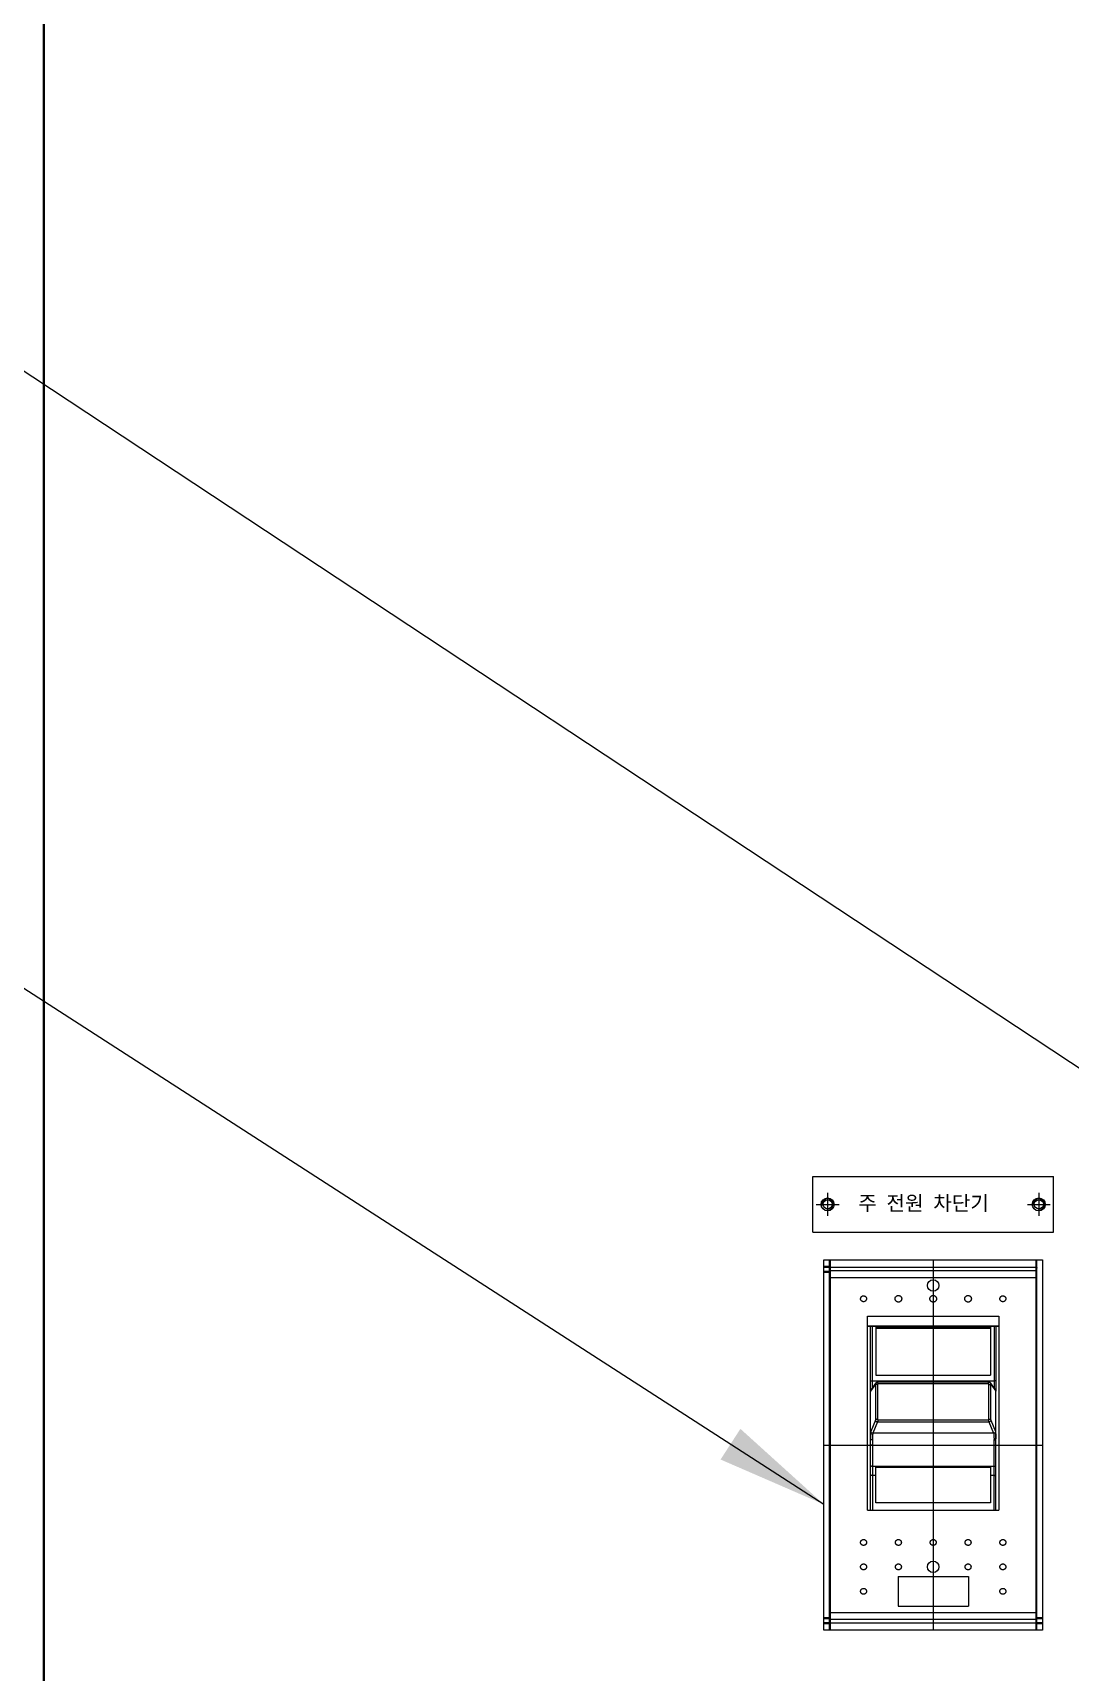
# Model space of a CAD drawing. Header units: millimetres. Extents: x 4969 to 37601, y -771 to 6478.
# Drawn here: x 21294.3 to 21574.3, y 3055.3 to 3498.1 of the extents above; entities that cross this region are included whole.
import ezdxf

# ---------------------------------------------------------------- set-up
doc = ezdxf.new("R2010")
doc.units = ezdxf.units.MM
doc.header["$LTSCALE"] = 7
doc.header["$MEASUREMENT"] = 0
doc.linetypes.add('CENTER', pattern=[2, 1.25, -0.25, 0.25, -0.25])
doc.linetypes.add('CENTER1', pattern=[13, 10, -1, 1, -1])
doc.layers.get('0').update_dxf_attribs({"linetype": 'CONTINUOUS'})
doc.layers.add('가시적인 것(ISO)', color=3, linetype='CONTINUOUS', lineweight=40)
doc.styles.add('HAN', font='')
doc.styles.get("Standard").update_dxf_attribs({"font": 'ISOCP'})
doc.styles.get('HAN').set_extended_font_data('GulimChe')
doc.dimstyles.new('PS-15', dxfattribs={"dimscale": 15, "dimtxt": 3, "dimasz": 2, "dimexe": 2, "dimexo": 2.5, "dimgap": 1.5, "dimtad": 1, "dimtoh": 1, "dimrnd": 0.05, "dimzin": 12, "dimdsep": 46, "dimtxsty": 'Standard', "dimcen": 0, "dimclrt": 2, "dimazin": 3, "dimtfac": 1, "dimtofl": 0, "dimtmove": 0, "dimatfit": 3, "dimfxl": 0, "dimtolj": 1, "dimtzin": 0, "dimarcsym": 0})

# ---------------------------------------------------------------- blocks, each defined once
blk = doc.blocks.new('Watesrdfgh')
for p, q in [((36327.92, -5953.32, 3228.91), (36392.92, -5953.32, 3228.91)), ((36327.92, -5968.32, 3228.91), (36327.92, -5953.32, 3228.91)), ((36392.92, -5968.32, 3228.91), (36392.92, -5953.32, 3228.91)), ((36327.92, -5968.32, 3228.91), (36392.92, -5968.32, 3228.91))]:
    blk.add_line(p, q)
for centre in [(36331.92, -5960.82, 3228.91), (36388.92, -5960.82, 3228.91)]:
    blk.add_circle(centre, 1.75)
at = {"color": 3, "style": 'HAN'}
blk.add_text('주 전원 차단기', height=4, dxfattribs=at).set_placement((36340.19, -5962.49, 3228.91))
blk = doc.blocks.new('A$C747A5F67')
at = {"color": 3}
for p, q in [((-28, -50), (-28, 50)), ((-27.7, -50), (-27.7, 50)), ((27.7, 50), (27.7, -50)), ((28, -50), (28, 50)), ((-28, 48.22), (-29.5, 48.22)), ((-28, 47.94), (-29.5, 47.94)), ((-28, 46.84), (-29.5, 46.84)), ((-28, 46.56), (-29.5, 46.56)), ((-27.7, 48), (27.7, 48)), ((27.7, 47.05), (-27.7, 47.05)), ((27.7, 45.2), (-27.7, 45.2)), ((-17.75, -17.6), (-17.75, 34.8)), ((-17.75, 34.8), (17.75, 34.8)), ((-17.75, 32.21), (17.75, 32.21)), ((-17.75, 32.06), (17.75, 32.06)), ((-16.92, -17.6), (-16.92, 32.06)), ((-16.42, 15.45), (-16.42, 32.06)), ((-15.5, 32.06), (-15.5, 18.9)), ((-15.25, 31.5), (-15.25, 32.06)), ((15.25, 31.75), (-15.25, 31.75)), ((15.25, 31.5), (-15.25, 31.5)), ((15.25, 31.5), (15.25, 32.06)), ((15.5, 32.06), (15.5, 18.9)), ((16.42, 32.06), (16.42, 15.45)), ((16.92, 32.06), (16.92, 14.57)), ((17.75, 34.8), (17.75, -17.6)), ((-15.5, 18.9), (15.5, 18.9)), ((-15.54, 16.46), (-16.91, 14.57)), ((-15.45, 16.79), (-16.82, 14.9)), ((-16.82, 14.9), (-16.82, 14.9)), ((-16.42, 17.35), (16.42, 17.35)), ((-15.54, 16.46), (-15.54, 6.75)), ((15.04, 16.96), (-15.04, 16.96)), ((-15.04, 16.53), (-15.04, 6.82)), ((15.04, 16.5), (-15.04, 16.5)), ((14.79, 16.53), (-14.79, 16.53)), ((15.04, 6.82), (15.04, 16.53)), ((15.31, 16.91), (15.26, 16.93)), ((15.34, 16.9), (15.31, 16.91)), ((15.39, 16.86), (15.37, 16.87)), ((16.82, 14.9), (15.46, 16.78)), ((15.54, 6.75), (15.54, 16.46)), ((15.54, 16.46), (16.91, 14.57)), ((16.82, 14.9), (16.82, 14.9)), ((16.92, -17.6), (16.92, 14.56)), ((-15.54, 6.75), (-16.8, 3.67)), ((-15.04, 6.25), (-16.3, 3.18)), ((-15.04, 6.25), (-15.04, 6.25)), ((-15.04, 6.25), (15.04, 6.25)), ((-14.79, 6.82), (14.79, 6.82)), ((15.04, 6.25), (16.3, 3.18)), ((15.04, 6.25), (15.04, 6.25)), ((15.54, 6.75), (16.8, 3.67)), ((-16.42, 1.51), (-16.42, -17.6)), ((16.3, 3.18), (-16.3, 3.18)), ((16.42, -17.6), (16.42, 1.51)), ((-16.42, -5.75), (16.42, -5.75)), ((-15.5, -8.2), (-16.42, -8.2)), ((-15.5, -15.63), (-15.5, -6.01)), ((-15.5, -6.01), (15.5, -6.01)), ((15.5, -6.01), (15.5, -15.63)), ((16.42, -8.2), (15.5, -8.2)), ((-17.75, -17.6), (17.75, -17.6)), ((15.5, -15.63), (-15.5, -15.63)), ((-9.5, -35.5), (-9.5, -43.5)), ((-9.5, -35.5), (9.5, -35.5)), ((9.5, -35.5), (9.5, -43.5)), ((-9.5, -43.5), (9.5, -43.5)), ((-29.5, -46.56), (-28, -46.56)), ((-29.5, -46.84), (-28, -46.84)), ((-29.5, -47.94), (-28, -47.94)), ((-29.5, -48.22), (-28, -48.22)), ((-27.7, -45.2), (27.7, -45.2)), ((-27.7, -47.05), (27.7, -47.05)), ((-27.7, -48), (27.7, -48)), ((28, -46.56), (29.5, -46.56)), ((28, -46.84), (29.5, -46.84)), ((28, -47.94), (29.5, -47.94)), ((28, -48.22), (29.5, -48.22))]:
    blk.add_line(p, q, dxfattribs=at)
at = {"color": 1, "linetype": 'CENTER1', "ltscale": 5}
for p, q in [((0, 50), (0, -50)), ((-29.5, 0), (29.5, 0))]:
    blk.add_line(p, q, dxfattribs=at)
at = {"color": 3}
for points in [[(-16.91, 14.57), (-16.91, 14.57), (-16.91, 14.57), (-16.91, 14.56), (-16.92, 14.56), (-16.92, 14.56), (-16.92, 14.57)], [(-15.38, 16.87), (-15.4, 16.85), (-15.42, 16.83), (-15.43, 16.82)], [(-15.04, 16.96), (-15.09, 16.96), (-15.15, 16.96), (-15.2, 16.95), (-15.25, 16.93), (-15.3, 16.92), (-15.34, 16.89), (-15.35, 16.89)], [(15.26, 16.93), (15.21, 16.95), (15.15, 16.96), (15.09, 16.96), (15.04, 16.96)], [(15.42, 16.83), (15.42, 16.84), (15.39, 16.86)], [(16.91, 14.57), (16.91, 14.57), (16.91, 14.57), (16.91, 14.56), (16.92, 14.56), (16.92, 14.56), (16.92, 14.57)]]:
    blk.add_lwpolyline(points, dxfattribs=at)
for centre in [(0, 43.1), (0, -32.9)]:
    blk.add_circle(centre, 1.55, dxfattribs=at)
for points, start_tangent, end_tangent in [([(-27.87, 47.96), (-27.97, 47.86), (-28, 47.79)], (-0.870604, -0.491984), (-0.179547, -0.983749)), ([(-28, 46.76), (-27.96, 46.9), (-27.85, 47.01), (-27.7, 47.05)], (0, 1), (1, 0)), ([(-28, 45.18), (-27.85, 45.19), (-27.7, 45.2)], (0, 1), (1, 0)), ([(-27.7, 48), (-27.87, 47.96)], (-1, 0), (-0.870604, -0.491984)), ([(27.7, 48), (27.87, 47.96)], (1, 0), (0.870604, -0.491984)), ([(28, 46.76), (27.96, 46.9), (27.85, 47.01), (27.7, 47.05)], (0, 1), (-1, 0)), ([(28, 45.18), (27.85, 45.19), (27.7, 45.2)], (0, 1), (-1, 0)), ([(27.87, 47.96), (27.97, 47.86), (28, 47.79)], (0.870604, -0.491984), (0.189765, -0.98183)), ([(-19.59, 39.41), (-19.6, 39.54), (-19.58, 39.69), (-19.52, 39.84), (-19.42, 40), (-19.26, 40.15), (-19.05, 40.26), (-18.93, 40.29)], (-0.112964, 0.993599), (0.986979, 0.160849)), ([(-18.93, 40.29), (-18.8, 40.3)], (0.986979, 0.160849), (0.99999, 0.004383)), ([(-18.8, 40.3), (-18.69, 40.29)], (0.99999, 0.004383), (0.990721, -0.135908)), ([(-18.69, 40.29), (-18.58, 40.27)], (0.990721, -0.135908), (0.963023, -0.26942)), ([(-18.58, 40.27), (-18.52, 40.25)], (0.963023, -0.26942), (0.934245, -0.356632)), ([(-18.52, 40.25), (-18.39, 40.18), (-18.23, 40.06), (-18.12, 39.93), (-18.06, 39.79), (-18.02, 39.65), (-18, 39.53), (-18.01, 39.41)], (0.934245, -0.356632), (-0.112964, -0.993599)), ([(-10.29, 39.41), (-10.3, 39.54), (-10.28, 39.68), (-10.23, 39.83), (-10.16, 39.99), (-10.03, 40.14), (-9.86, 40.28), (-9.64, 40.37), (-9.52, 40.39)], (-0.099711, 0.995016), (0.990654, 0.136398)), ([(-9.52, 40.39), (-9.4, 40.4)], (0.990654, 0.136398), (0.999999, 0.001194)), ([(-9.4, 40.4), (-9.28, 40.39)], (0.999999, 0.001194), (0.990923, -0.13443)), ([(-9.28, 40.39), (-9.16, 40.37), (-9.09, 40.34)], (0.990923, -0.13443), (0.936616, -0.350356)), ([(-9.09, 40.34), (-8.94, 40.27), (-8.77, 40.14), (-8.64, 39.99), (-8.56, 39.83), (-8.52, 39.67), (-8.5, 39.54), (-8.51, 39.41)], (0.936616, -0.350356), (-0.099711, -0.995016)), ([(-0.89, 39.41), (-0.9, 39.54), (-0.88, 39.68), (-0.83, 39.83), (-0.76, 39.99), (-0.63, 40.14), (-0.46, 40.28), (-0.24, 40.37), (-0.12, 40.39)], (-0.099711, 0.995016), (0.990654, 0.136398)), ([(-0.12, 40.39), (0, 40.4)], (0.990654, 0.136398), (0.999999, 0.001194)), ([(0, 40.4), (0.12, 40.39)], (0.999999, 0.001194), (0.990923, -0.13443)), ([(0.12, 40.39), (0.24, 40.37), (0.31, 40.34)], (0.990923, -0.13443), (0.936616, -0.350356)), ([(0.31, 40.34), (0.46, 40.27), (0.63, 40.14), (0.76, 39.99), (0.84, 39.83), (0.88, 39.67), (0.9, 39.54), (0.89, 39.41)], (0.936616, -0.350356), (-0.099711, -0.995016)), ([(8.51, 39.41), (8.5, 39.54), (8.52, 39.68), (8.57, 39.83), (8.64, 39.99), (8.77, 40.14), (8.94, 40.28), (9.16, 40.37), (9.28, 40.39)], (-0.099711, 0.995016), (0.990654, 0.136398)), ([(9.28, 40.39), (9.4, 40.4)], (0.990654, 0.136398), (0.999999, 0.001194)), ([(9.4, 40.4), (9.52, 40.39)], (0.999999, 0.001194), (0.990923, -0.13443)), ([(9.52, 40.39), (9.64, 40.37), (9.71, 40.34)], (0.990923, -0.13443), (0.936616, -0.350356)), ([(9.71, 40.34), (9.86, 40.27), (10.03, 40.14), (10.16, 39.99), (10.24, 39.83), (10.28, 39.67), (10.3, 39.54), (10.29, 39.41)], (0.936616, -0.350356), (-0.099711, -0.995016)), ([(18.01, 39.41), (18, 39.54), (18.02, 39.69), (18.08, 39.84), (18.18, 40), (18.34, 40.15), (18.55, 40.26), (18.67, 40.29)], (-0.112964, 0.993599), (0.986979, 0.160849)), ([(18.67, 40.29), (18.8, 40.3)], (0.986979, 0.160849), (0.99999, 0.004383)), ([(18.8, 40.3), (18.91, 40.29)], (0.99999, 0.004383), (0.990721, -0.135908)), ([(18.91, 40.29), (19.02, 40.27)], (0.990721, -0.135908), (0.963023, -0.26942)), ([(19.02, 40.27), (19.08, 40.25)], (0.963023, -0.26942), (0.934245, -0.356632)), ([(19.08, 40.25), (19.21, 40.18), (19.37, 40.06), (19.48, 39.93), (19.54, 39.79), (19.58, 39.65), (19.6, 39.53), (19.59, 39.41)], (0.934245, -0.356632), (-0.112964, -0.993599)), ([(-18.01, 39.41), (-18.03, 39.28), (-18.08, 39.15), (-18.17, 39.02), (-18.3, 38.89), (-18.47, 38.78), (-18.69, 38.71), (-18.91, 38.71), (-19.13, 38.78), (-19.3, 38.89), (-19.43, 39.02), (-19.52, 39.15), (-19.57, 39.29), (-19.59, 39.41)], (-0.112964, -0.993599), (-0.112964, 0.993599)), ([(-8.51, 39.41), (-8.53, 39.29), (-8.58, 39.15), (-8.65, 39.01), (-8.74, 38.89), (-8.85, 38.79), (-8.98, 38.71), (-9.12, 38.65), (-9.29, 38.61), (-9.47, 38.61), (-9.66, 38.65), (-9.85, 38.73), (-10.01, 38.85), (-10.13, 38.99), (-10.22, 39.14), (-10.27, 39.28), (-10.29, 39.41)], (-0.099711, -0.995016), (-0.099711, 0.995016)), ([(0.89, 39.41), (0.87, 39.29), (0.82, 39.15), (0.75, 39.01), (0.66, 38.89), (0.55, 38.79), (0.42, 38.71), (0.28, 38.65), (0.11, 38.61), (-0.07, 38.61), (-0.26, 38.65), (-0.45, 38.73), (-0.61, 38.85), (-0.73, 38.99), (-0.82, 39.14), (-0.87, 39.28), (-0.89, 39.41)], (-0.099711, -0.995016), (-0.099711, 0.995016)), ([(10.29, 39.41), (10.27, 39.29), (10.22, 39.15), (10.15, 39.01), (10.06, 38.89), (9.95, 38.79), (9.82, 38.71), (9.68, 38.65), (9.51, 38.61), (9.33, 38.61), (9.14, 38.65), (8.95, 38.73), (8.79, 38.85), (8.67, 38.99), (8.58, 39.14), (8.53, 39.28), (8.51, 39.41)], (-0.099711, -0.995016), (-0.099711, 0.995016)), ([(19.59, 39.41), (19.57, 39.28), (19.52, 39.15), (19.43, 39.02), (19.3, 38.89), (19.13, 38.78), (18.91, 38.71), (18.69, 38.71), (18.47, 38.78), (18.3, 38.89), (18.17, 39.02), (18.08, 39.15), (18.03, 39.29), (18.01, 39.41)], (-0.112964, -0.993599), (-0.112964, 0.993599)), ([(-16.92, 17.23), (-16.9, 17.27), (-16.84, 17.31), (-16.74, 17.33), (-16.59, 17.35), (-16.42, 17.35)], (0, 1), (1, 0)), ([(-16.87, 14.83), (-16.9, 14.76), (-16.92, 14.57)], (-0.415444, -0.909619), (0, -1)), ([(-16.91, 14.57), (-16.9, 14.63)], (0.000941, 1), (0.064625, 0.99791)), ([(-16.9, 14.63), (-16.88, 14.79), (-16.82, 14.9)], (0.064625, 0.99791), (0.572868, 0.819648)), ([(-16.78, 14.95), (-16.79, 14.94), (-16.87, 14.83)], (-0.737179, -0.675698), (-0.415444, -0.909619)), ([(-15.54, 16.46), (-15.52, 16.64), (-15.46, 16.78), (-15.45, 16.79)], (0.000414, 1), (0.588687, 0.808361)), ([(-15.54, 16.46), (-15.53, 16.58)], (0.001692, 0.999999), (0.145544, 0.989352)), ([(-15.04, 16.28), (-15.21, 16.36), (-15.35, 16.41), (-15.45, 16.45), (-15.51, 16.47), (-15.54, 16.46)], (-0.902447, 0.430801), (-0.739715, -0.67292)), ([(-15.53, 16.58), (-15.52, 16.64), (-15.46, 16.78), (-15.4, 16.85)], (0.145544, 0.989352), (0.753611, 0.657321)), ([(-15.4, 16.85), (-15.38, 16.87)], (0.753611, 0.657321), (0.786638, 0.617414)), ([(-15.38, 16.87), (-15.36, 16.88), (-15.35, 16.89)], (0.786638, 0.617414), (0.85303, 0.521861)), ([(-15.35, 16.89), (-15.31, 16.91)], (0.85303, 0.521861), (0.900326, 0.435216)), ([(-15.31, 16.91), (-15.21, 16.94), (-15.04, 16.96)], (0.900326, 0.435216), (0.999999, -0.001626)), ([(-14.79, 16.53), (-14.88, 16.69), (-14.94, 16.81), (-15, 16.9), (-15.04, 16.96)], (-0.484027, 0.875053), (-0.799674, -0.600435)), ([(-14.79, 16.53), (-14.92, 16.53), (-15.04, 16.53)], (-1, -0.000415), (-0.999484, -0.03212)), ([(14.79, 16.53), (14.88, 16.69), (14.94, 16.81), (15, 16.9), (15.03, 16.95), (15.04, 16.96)], (0.484623, 0.874723), (0.971511, -0.236993)), ([(15.04, 16.53), (14.92, 16.53), (14.79, 16.53)], (-0.999484, 0.032114), (-1, 0.000446)), ([(15.31, 16.91), (15.21, 16.95), (15.04, 16.96)], (-0.905537, 0.424266), (-0.999993, -0.003809)), ([(15.04, 16.28), (15.21, 16.36), (15.35, 16.41), (15.45, 16.45), (15.51, 16.46), (15.54, 16.46)], (0.902153, 0.431417), (0.783923, -0.620858)), ([(15.34, 16.9), (15.31, 16.91)], (-0.869607, 0.493744), (-0.905537, 0.424266)), ([(15.36, 16.89), (15.34, 16.9)], (-0.83944, 0.543453), (-0.869607, 0.493744)), ([(15.38, 16.87), (15.36, 16.89)], (-0.80203, 0.597283), (-0.83944, 0.543453)), ([(15.4, 16.86), (15.38, 16.87)], (-0.755191, 0.655505), (-0.80203, 0.597283)), ([(15.42, 16.83), (15.4, 16.86)], (-0.681896, 0.731449), (-0.755191, 0.655505)), ([(15.42, 16.83), (15.43, 16.82)], (0.687327, -0.726348), (0.660336, -0.75097)), ([(15.45, 16.8), (15.42, 16.83)], (-0.610548, 0.791979), (-0.681896, 0.731449)), ([(15.43, 16.82), (15.45, 16.79)], (0.660336, -0.75097), (0.588685, -0.808362)), ([(15.46, 16.78), (15.45, 16.8)], (-0.545303, 0.838239), (-0.610548, 0.791979)), ([(15.45, 16.79), (15.46, 16.78)], (0.588685, -0.808362), (0.552551, -0.833479)), ([(15.53, 16.58), (15.52, 16.63), (15.46, 16.78)], (-0.134123, 0.990965), (-0.545303, 0.838239)), ([(15.46, 16.78), (15.49, 16.74)], (0.552551, -0.833479), (0.438027, -0.898962)), ([(15.49, 16.74), (15.52, 16.64), (15.54, 16.46)], (0.438027, -0.898962), (0.0006, -1)), ([(15.54, 16.46), (15.53, 16.58)], (0.000212, 1), (-0.134123, 0.990965)), ([(16.92, 17.23), (16.9, 17.27), (16.84, 17.31), (16.74, 17.33), (16.59, 17.35), (16.42, 17.35)], (0, 1), (-1, 0)), ([(16.78, 14.95), (16.79, 14.94), (16.87, 14.83)], (0.737219, -0.675654), (0.414857, -0.909887)), ([(16.82, 14.9), (16.88, 14.79), (16.91, 14.57)], (0.573156, -0.819446), (0.000941, -1)), ([(16.87, 14.83), (16.9, 14.76), (16.92, 14.56)], (0.414857, -0.909887), (0, -1)), ([(-15.04, 7.07), (-15.21, 6.97), (-15.35, 6.89), (-15.45, 6.83), (-15.51, 6.78), (-15.54, 6.75)], (-0.868304, -0.496032), (-0.3114, -0.950279)), ([(-15.04, 6.25), (-15.21, 6.27), (-15.36, 6.33), (-15.46, 6.44), (-15.52, 6.58), (-15.54, 6.75)], (-0.999984, 0.005619), (-0.000646, 1)), ([(-15.04, 6.25), (-15.21, 6.27), (-15.36, 6.33), (-15.46, 6.44), (-15.52, 6.58), (-15.54, 6.75)], (-0.999987, 0.005146), (-0.001618, 0.999999)), ([(-15.04, 6.82), (-14.92, 6.82), (-14.79, 6.82)], (0.999484, 0.032114), (1, 0.000446)), ([(-14.79, 6.82), (-14.88, 6.64), (-14.94, 6.49), (-15, 6.38), (-15.03, 6.3), (-15.04, 6.25)], (-0.450505, -0.892774), (-0.362035, -0.932165)), ([(14.79, 6.82), (14.92, 6.82), (15.04, 6.82)], (1, -0.000415), (0.999484, -0.03212)), ([(14.79, 6.82), (14.88, 6.64), (14.94, 6.49), (15, 6.38), (15.03, 6.3), (15.04, 6.25)], (0.44993, -0.893064), (0.328162, -0.944622)), ([(15.04, 7.07), (15.21, 6.97), (15.35, 6.89), (15.45, 6.83), (15.51, 6.78), (15.54, 6.75)], (0.86862, -0.495479), (0.323069, -0.946375)), ([(15.54, 6.75), (15.52, 6.58), (15.46, 6.44), (15.36, 6.33), (15.21, 6.27), (15.04, 6.25)], (-0.000415, -1), (-0.999987, -0.005052)), ([(15.54, 6.75), (15.52, 6.58), (15.46, 6.44), (15.36, 6.33), (15.21, 6.27), (15.04, 6.25)], (-0.001704, -0.999999), (-0.999987, -0.005135)), ([(-16.8, 3.67), (-16.83, 3.53), (-16.85, 3.25), (-16.88, 2.84), (-16.9, 2.32), (-16.92, 1.74)], (-0.379521, -0.925183), (-0.024012, -0.999712)), ([(-16.92, 1.75), (-16.92, 1.74)], (0, -1), (-0.00111, -0.999999)), ([(-16.92, 1.74), (-16.92, 1.73), (-16.92, 1.72)], (-0.00111, -0.999999), (0.040924, -0.999162)), ([(-16.92, 1.74), (-16.92, 1.72)], (-0.024012, -0.999712), (-0.023658, -0.99972)), ([(-16.89, 1.5), (-16.91, 1.59), (-16.92, 1.72)], (-0.330389, 0.943845), (-0.015807, 0.999875)), ([(-16.42, 1.51), (-16.54, 1.44), (-16.67, 1.39), (-16.79, 1.38), (-16.87, 1.47), (-16.89, 1.5)], (-0.846868, -0.531803), (-0.330389, 0.943845)), ([(-16.3, 3.18), (-16.52, 3.21), (-16.67, 3.3), (-16.77, 3.46), (-16.8, 3.67)], (-0.999991, 0.004324), (-0.000945, 1)), ([(-16.3, 3.18), (-16.33, 3.05), (-16.35, 2.81), (-16.38, 2.46), (-16.4, 2.02), (-16.42, 1.51)], (-0.43032, -0.902676), (-0.027816, -0.999613)), ([(16.8, 3.67), (16.77, 3.46), (16.67, 3.3), (16.52, 3.21), (16.3, 3.18)], (-0.000945, -1), (-0.999991, -0.004324)), ([(16.3, 3.18), (16.33, 3.05), (16.35, 2.81), (16.38, 2.46), (16.4, 2.02), (16.42, 1.51)], (0.430444, -0.902617), (0.027818, -0.999613)), ([(16.42, 1.51), (16.54, 1.44), (16.67, 1.39), (16.79, 1.38), (16.87, 1.47), (16.89, 1.5)], (0.846669, -0.532121), (0.33069, 0.94374)), ([(16.8, 3.67), (16.83, 3.53), (16.85, 3.25), (16.88, 2.84), (16.9, 2.32), (16.92, 1.75)], (0.379877, -0.925037), (0.024066, -0.99971)), ([(16.89, 1.5), (16.91, 1.59), (16.92, 1.72)], (0.33069, 0.94374), (0.01581, 0.999875)), ([(16.92, 1.72), (16.92, 1.75)], (0.01581, 0.999875), (0, 1)), ([(16.92, 1.75), (16.92, 1.72)], (0.024066, -0.99971), (0.023657, -0.99972)), ([(-16.42, -0.05), (-16.64, -0.05), (-16.8, -0.06), (-16.89, -0.07), (-16.91, -0.08), (-16.92, -0.09)], (-1, 0), (0, -1)), ([(16.42, -0.05), (16.64, -0.05), (16.8, -0.06), (16.89, -0.07), (16.91, -0.08), (16.92, -0.09)], (1, 0), (0.000002, -1)), ([(-16.42, -5.75), (-16.64, -5.75), (-16.8, -5.76), (-16.89, -5.77), (-16.91, -5.78), (-16.92, -5.79)], (-1, 0), (-0.000002, -1)), ([(-16.42, -8.2), (-16.64, -8.19), (-16.8, -8.15), (-16.89, -8.09), (-16.91, -8.04), (-16.92, -8)], (-1, 0), (0, 1)), ([(16.42, -5.75), (16.64, -5.75), (16.8, -5.76), (16.89, -5.77), (16.91, -5.78), (16.92, -5.79)], (1, 0), (0, -1)), ([(16.42, -8.2), (16.64, -8.19), (16.8, -8.15), (16.89, -8.09), (16.91, -8.04), (16.92, -8)], (1, 0), (0, 1)), ([(-19.6, -26.3), (-19.6, -26.21), (-19.58, -26.13), (-19.55, -26.03), (-19.51, -25.93), (-19.48, -25.88), (-19.44, -25.82), (-19.39, -25.76), (-19.33, -25.7), (-19.26, -25.65), (-19.17, -25.59), (-19.07, -25.55), (-18.95, -25.51), (-18.83, -25.5), (-18.71, -25.51), (-18.59, -25.53), (-18.48, -25.57), (-18.38, -25.62), (-18.29, -25.68), (-18.23, -25.74), (-18.17, -25.81), (-18.13, -25.87), (-18.09, -25.92), (-18.07, -25.98), (-18.03, -26.08), (-18.01, -26.17), (-18, -26.3)], (0.008216, 0.999966), (0.009208, -0.999958)), ([(-18, -26.3), (-18.01, -26.39), (-18.02, -26.47), (-18.05, -26.57), (-18.09, -26.67), (-18.12, -26.73), (-18.16, -26.79), (-18.22, -26.85), (-18.28, -26.91), (-18.36, -26.97), (-18.45, -27.02), (-18.55, -27.06), (-18.67, -27.09), (-18.79, -27.1), (-18.91, -27.09), (-19.02, -27.07), (-19.13, -27.03), (-19.23, -26.97), (-19.31, -26.91), (-19.38, -26.85), (-19.43, -26.79), (-19.48, -26.73), (-19.51, -26.67), (-19.53, -26.62), (-19.57, -26.52), (-19.59, -26.43), (-19.6, -26.3)], (-0.01032, -0.999947), (-0.009046, 0.999959)), ([(-10.2, -26.3), (-10.2, -26.21), (-10.18, -26.13), (-10.15, -26.03), (-10.11, -25.93), (-10.08, -25.88), (-10.04, -25.82), (-9.99, -25.76), (-9.93, -25.7), (-9.86, -25.65), (-9.77, -25.59), (-9.67, -25.55), (-9.55, -25.51), (-9.43, -25.5), (-9.31, -25.51), (-9.19, -25.53), (-9.08, -25.57), (-8.98, -25.62), (-8.89, -25.68), (-8.83, -25.74), (-8.77, -25.81), (-8.73, -25.87), (-8.69, -25.92), (-8.67, -25.98), (-8.63, -26.08), (-8.61, -26.17), (-8.6, -26.3)], (0.008216, 0.999966), (0.009208, -0.999958)), ([(-8.6, -26.3), (-8.61, -26.39), (-8.62, -26.47), (-8.65, -26.57), (-8.69, -26.67), (-8.72, -26.73), (-8.76, -26.79), (-8.82, -26.85), (-8.88, -26.91), (-8.96, -26.97), (-9.05, -27.02), (-9.15, -27.06), (-9.27, -27.09), (-9.39, -27.1), (-9.51, -27.09), (-9.62, -27.07), (-9.73, -27.03), (-9.83, -26.97), (-9.91, -26.91), (-9.98, -26.85), (-10.03, -26.79), (-10.08, -26.73), (-10.11, -26.67), (-10.13, -26.62), (-10.17, -26.52), (-10.19, -26.43), (-10.2, -26.3)], (-0.01032, -0.999947), (-0.009046, 0.999959)), ([(-0.8, -26.3), (-0.8, -26.21), (-0.78, -26.13), (-0.75, -26.03), (-0.71, -25.93), (-0.68, -25.88), (-0.64, -25.82), (-0.59, -25.76), (-0.53, -25.7), (-0.46, -25.65), (-0.37, -25.59), (-0.27, -25.55), (-0.15, -25.51), (-0.03, -25.5), (0.09, -25.51), (0.21, -25.53), (0.32, -25.57), (0.42, -25.62), (0.51, -25.68), (0.57, -25.74), (0.63, -25.81), (0.67, -25.87), (0.71, -25.92), (0.73, -25.98), (0.77, -26.08), (0.79, -26.17), (0.8, -26.3)], (0.008216, 0.999966), (0.009208, -0.999958)), ([(0.8, -26.3), (0.79, -26.39), (0.78, -26.47), (0.75, -26.57), (0.71, -26.67), (0.68, -26.73), (0.64, -26.79), (0.58, -26.85), (0.52, -26.91), (0.44, -26.97), (0.35, -27.02), (0.25, -27.06), (0.13, -27.09), (0.01, -27.1), (-0.11, -27.09), (-0.22, -27.07), (-0.33, -27.03), (-0.43, -26.97), (-0.51, -26.91), (-0.58, -26.85), (-0.63, -26.79), (-0.68, -26.73), (-0.71, -26.67), (-0.73, -26.62), (-0.77, -26.52), (-0.79, -26.43), (-0.8, -26.3)], (-0.01032, -0.999947), (-0.009046, 0.999959)), ([(8.6, -26.3), (8.6, -26.21), (8.62, -26.13), (8.65, -26.03), (8.69, -25.93), (8.72, -25.88), (8.76, -25.82), (8.81, -25.76), (8.87, -25.7), (8.94, -25.65), (9.03, -25.59), (9.13, -25.55), (9.25, -25.51), (9.37, -25.5), (9.49, -25.51), (9.61, -25.53), (9.72, -25.57), (9.82, -25.62), (9.91, -25.68), (9.97, -25.74), (10.03, -25.81), (10.07, -25.87), (10.11, -25.92), (10.13, -25.98), (10.17, -26.08), (10.19, -26.17), (10.2, -26.3)], (0.008216, 0.999966), (0.009208, -0.999958)), ([(10.2, -26.3), (10.19, -26.39), (10.18, -26.47), (10.15, -26.57), (10.11, -26.67), (10.08, -26.73), (10.04, -26.79), (9.98, -26.85), (9.92, -26.91), (9.84, -26.97), (9.75, -27.02), (9.65, -27.06), (9.53, -27.09), (9.41, -27.1), (9.29, -27.09), (9.18, -27.07), (9.07, -27.03), (8.97, -26.97), (8.89, -26.91), (8.82, -26.85), (8.77, -26.79), (8.72, -26.73), (8.69, -26.67), (8.67, -26.62), (8.63, -26.52), (8.61, -26.43), (8.6, -26.3)], (-0.01032, -0.999947), (-0.009046, 0.999959)), ([(18, -26.3), (18, -26.21), (18.02, -26.13), (18.05, -26.03), (18.09, -25.93), (18.12, -25.88), (18.16, -25.82), (18.21, -25.76), (18.27, -25.7), (18.34, -25.65), (18.43, -25.59), (18.53, -25.55), (18.65, -25.51), (18.77, -25.5), (18.89, -25.51), (19.01, -25.53), (19.12, -25.57), (19.22, -25.62), (19.31, -25.68), (19.37, -25.74), (19.43, -25.81), (19.47, -25.87), (19.51, -25.92), (19.53, -25.98), (19.57, -26.08), (19.59, -26.17), (19.6, -26.3)], (0.008216, 0.999966), (0.009208, -0.999958)), ([(19.6, -26.3), (19.59, -26.39), (19.58, -26.47), (19.55, -26.57), (19.51, -26.67), (19.48, -26.73), (19.44, -26.79), (19.38, -26.85), (19.32, -26.91), (19.24, -26.97), (19.15, -27.02), (19.05, -27.06), (18.93, -27.09), (18.81, -27.1), (18.69, -27.09), (18.58, -27.07), (18.47, -27.03), (18.37, -26.97), (18.29, -26.91), (18.22, -26.85), (18.17, -26.79), (18.12, -26.73), (18.09, -26.67), (18.07, -26.62), (18.03, -26.52), (18.01, -26.43), (18, -26.3)], (-0.01032, -0.999947), (-0.009046, 0.999959)), ([(-19.6, -32.93), (-19.6, -32.85), (-19.59, -32.76), (-19.57, -32.68), (-19.54, -32.59), (-19.49, -32.5), (-19.42, -32.4), (-19.34, -32.31), (-19.23, -32.23), (-19.09, -32.16), (-18.92, -32.11), (-18.75, -32.1), (-18.57, -32.13), (-18.41, -32.2), (-18.28, -32.3), (-18.18, -32.4), (-18.1, -32.51), (-18.05, -32.62), (-18.02, -32.72), (-18, -32.82), (-18, -32.91)], (0, 1), (0, -1)), ([(-19.36, -33.47), (-19.42, -33.41), (-19.5, -33.28), (-19.56, -33.15), (-19.59, -33.03), (-19.6, -32.93)], (-0.711497, 0.702689), (0, 1)), ([(-18.27, -33.5), (-18.32, -33.54), (-18.45, -33.62), (-18.6, -33.67), (-18.77, -33.7), (-18.96, -33.68), (-19.14, -33.62), (-19.3, -33.53), (-19.36, -33.47)], (-0.746131, -0.665799), (-0.711497, 0.702689)), ([(-18, -32.91), (-18.01, -33.01), (-18.02, -33.09), (-18.05, -33.17), (-18.09, -33.27), (-18.14, -33.36), (-18.22, -33.45), (-18.27, -33.5)], (0, -1), (-0.746131, -0.665799)), ([(-10.2, -32.93), (-10.2, -32.85), (-10.19, -32.76), (-10.17, -32.68), (-10.14, -32.59), (-10.09, -32.5), (-10.02, -32.4), (-9.94, -32.31), (-9.83, -32.23), (-9.69, -32.16), (-9.52, -32.11), (-9.35, -32.1), (-9.17, -32.13), (-9.01, -32.2), (-8.88, -32.3), (-8.78, -32.4), (-8.7, -32.51), (-8.65, -32.62), (-8.62, -32.72), (-8.6, -32.82), (-8.6, -32.91)], (0, 1), (0, -1)), ([(-9.96, -33.47), (-10.02, -33.41), (-10.1, -33.28), (-10.16, -33.15), (-10.19, -33.03), (-10.2, -32.93)], (-0.711497, 0.702689), (0, 1)), ([(-8.87, -33.5), (-8.92, -33.54), (-9.05, -33.62), (-9.2, -33.67), (-9.37, -33.7), (-9.56, -33.68), (-9.74, -33.62), (-9.9, -33.53), (-9.96, -33.47)], (-0.746131, -0.665799), (-0.711497, 0.702689)), ([(-8.6, -32.91), (-8.61, -33.01), (-8.62, -33.09), (-8.65, -33.17), (-8.69, -33.27), (-8.74, -33.36), (-8.82, -33.45), (-8.87, -33.5)], (0, -1), (-0.746131, -0.665799)), ([(8.6, -32.93), (8.6, -32.85), (8.61, -32.76), (8.63, -32.68), (8.66, -32.59), (8.71, -32.5), (8.78, -32.4), (8.86, -32.31), (8.97, -32.23), (9.11, -32.16), (9.28, -32.11), (9.45, -32.1), (9.63, -32.13), (9.79, -32.2), (9.92, -32.3), (10.02, -32.4), (10.1, -32.51), (10.15, -32.62), (10.18, -32.72), (10.2, -32.82), (10.2, -32.91)], (0, 1), (0, -1)), ([(8.84, -33.47), (8.78, -33.41), (8.7, -33.28), (8.64, -33.15), (8.61, -33.03), (8.6, -32.93)], (-0.711497, 0.702689), (0, 1)), ([(9.93, -33.5), (9.88, -33.54), (9.75, -33.62), (9.6, -33.67), (9.43, -33.7), (9.24, -33.68), (9.06, -33.62), (8.9, -33.53), (8.84, -33.47)], (-0.746131, -0.665799), (-0.711497, 0.702689)), ([(10.2, -32.91), (10.19, -33.01), (10.18, -33.09), (10.15, -33.17), (10.11, -33.27), (10.06, -33.36), (9.98, -33.45), (9.93, -33.5)], (0, -1), (-0.746131, -0.665799)), ([(18, -32.93), (18, -32.85), (18.01, -32.76), (18.03, -32.68), (18.06, -32.59), (18.11, -32.5), (18.18, -32.4), (18.26, -32.31), (18.37, -32.23), (18.51, -32.16), (18.68, -32.11), (18.85, -32.1), (19.03, -32.13), (19.19, -32.2), (19.32, -32.3), (19.42, -32.4), (19.5, -32.51), (19.55, -32.62), (19.58, -32.72), (19.6, -32.82), (19.6, -32.91)], (0, 1), (0, -1)), ([(18.24, -33.47), (18.18, -33.41), (18.1, -33.28), (18.04, -33.15), (18.01, -33.03), (18, -32.93)], (-0.711497, 0.702689), (0, 1)), ([(19.33, -33.5), (19.28, -33.54), (19.15, -33.62), (19, -33.67), (18.83, -33.7), (18.64, -33.68), (18.46, -33.62), (18.3, -33.53), (18.24, -33.47)], (-0.746131, -0.665799), (-0.711497, 0.702689)), ([(19.6, -32.91), (19.59, -33.01), (19.58, -33.09), (19.55, -33.17), (19.51, -33.27), (19.46, -33.36), (19.38, -33.45), (19.33, -33.5)], (0, -1), (-0.746131, -0.665799)), ([(-19.59, -39.58), (-19.6, -39.46), (-19.58, -39.32), (-19.53, -39.18), (-19.45, -39.04), (-19.32, -38.9), (-19.15, -38.79), (-18.92, -38.72), (-18.69, -38.71), (-18.47, -38.78), (-18.28, -38.9), (-18.16, -39.03), (-18.07, -39.18), (-18.02, -39.32), (-18, -39.46)], (-0.092172, 0.995743), (0.059974, -0.9982)), ([(-18.8, -40.3), (-19, -40.27), (-19.19, -40.2), (-19.34, -40.09), (-19.45, -39.96), (-19.53, -39.83), (-19.57, -39.7), (-19.59, -39.58)], (-0.999992, 0.003972), (-0.092172, 0.995743)), ([(-18.01, -39.58), (-18.02, -39.69), (-18.06, -39.8), (-18.11, -39.91)], (-0.092172, -0.995743), (-0.5072, -0.861828)), ([(-18, -39.46), (-18.01, -39.58)], (0.059974, -0.9982), (-0.092172, -0.995743)), ([(18.01, -39.58), (18, -39.46), (18.02, -39.32), (18.07, -39.18), (18.15, -39.04), (18.28, -38.9), (18.45, -38.79), (18.68, -38.72), (18.91, -38.71), (19.13, -38.78), (19.32, -38.9), (19.44, -39.03), (19.53, -39.18), (19.58, -39.32), (19.6, -39.46)], (-0.092172, 0.995743), (0.059974, -0.9982)), ([(18.8, -40.3), (18.6, -40.27), (18.41, -40.2), (18.26, -40.09), (18.15, -39.96), (18.07, -39.83), (18.03, -39.7), (18.01, -39.58)], (-0.999992, 0.003972), (-0.092172, 0.995743)), ([(19.59, -39.58), (19.58, -39.69), (19.54, -39.8), (19.49, -39.91)], (-0.092172, -0.995743), (-0.5072, -0.861828)), ([(19.6, -39.46), (19.59, -39.58)], (0.059974, -0.9982), (-0.092172, -0.995743)), ([(-18.11, -39.91), (-18.19, -40.02), (-18.3, -40.12), (-18.44, -40.21), (-18.61, -40.28), (-18.8, -40.3)], (-0.5072, -0.861828), (-0.999992, 0.003972)), ([(19.49, -39.91), (19.41, -40.02), (19.3, -40.12), (19.16, -40.21), (18.99, -40.28), (18.8, -40.3)], (-0.5072, -0.861828), (-0.999992, 0.003972)), ([(-28, -45.18), (-27.85, -45.19), (-27.7, -45.2)], (0, -1), (1, 0)), ([(-28, -46.76), (-27.96, -46.9), (-27.85, -47.01), (-27.7, -47.05)], (0, -1), (1, 0)), ([(-27.87, -47.96), (-27.97, -47.86), (-28, -47.79)], (-0.870604, 0.491984), (-0.189765, 0.98183)), ([(-27.7, -48), (-27.87, -47.96)], (-1, 0), (-0.870604, 0.491984)), ([(28, -45.18), (27.85, -45.19), (27.7, -45.2)], (0, -1), (-1, 0)), ([(28, -46.76), (27.96, -46.9), (27.85, -47.01), (27.7, -47.05)], (0, -1), (-1, 0)), ([(27.7, -48), (27.87, -47.96)], (1, 0), (0.870604, 0.491984)), ([(27.87, -47.96), (27.97, -47.86), (28, -47.79)], (0.870604, 0.491984), (0.179547, 0.983749))]:
    blk.add_spline(points, degree=3, dxfattribs=dict(at, start_tangent=start_tangent, end_tangent=end_tangent))

msp = doc.modelspace()

# ---------------------------------------------------------------- linework, layer by layer
at = {"color": 1, "linetype": 'CENTER'}
for p, q in [((21508.845, 3184.747, 0), (21508.845, 3178.587, 0)), ((21565.845, 3184.747, 0), (21565.845, 3178.587, 0)), ((21505.766, 3181.667, 0), (21511.925, 3181.667, 0)), ((21562.766, 3181.667, 0), (21568.925, 3181.667, 0))]:
    msp.add_line(p, q, dxfattribs=at)
at = {"color": 3, "elevation": 0}
msp.add_lwpolyline([(21507.845, 3066.667), (21507.845, 3166.667), (21566.845, 3166.667), (21566.845, 3066.667)], close=True, dxfattribs=at)
at = {"color": 3}
for centre in [(21508.845, 3181.667, 0), (21565.845, 3181.667, 0)]:
    msp.add_circle(centre, 1.25, dxfattribs=at)
for centre in [(21508.845, 3181.667, 0), (21565.845, 3181.667, 0)]:
    msp.add_arc(centre, 1.5, 259.62912, 191.20824)
at = {"layer": '가시적인 것(ISO)'}
msp.add_line((21297.345, 3716.667, 0), (21297.345, 1766.667, 0), dxfattribs=at)

# ---------------------------------------------------------------- block references
for name, p in [('Watesrdfgh', (-14823.079, 9142.485, -3228.908)), ('A$C747A5F67', (21537.345, 3116.667, 0))]:
    msp.add_blockref(name, p)

# ---------------------------------------------------------------- leaders
at = {"annotation_type": 0, "has_hookline": 1, "hookline_direction": 1}
for points, text_width in [([(21691.345, 3142.667, 0), (21164.606, 3490.799, 0), (21134.606, 3490.799, 0)], 260.988), ([(21507.845, 3100.638, 0), (21164.606, 3322.071, 0), (21134.606, 3322.071, 0)], 296.988)]:
    msp.add_leader(points, dimstyle='PS-15', dxfattribs=dict(at, text_width=text_width))

doc.saveas('drawing.dxf')
